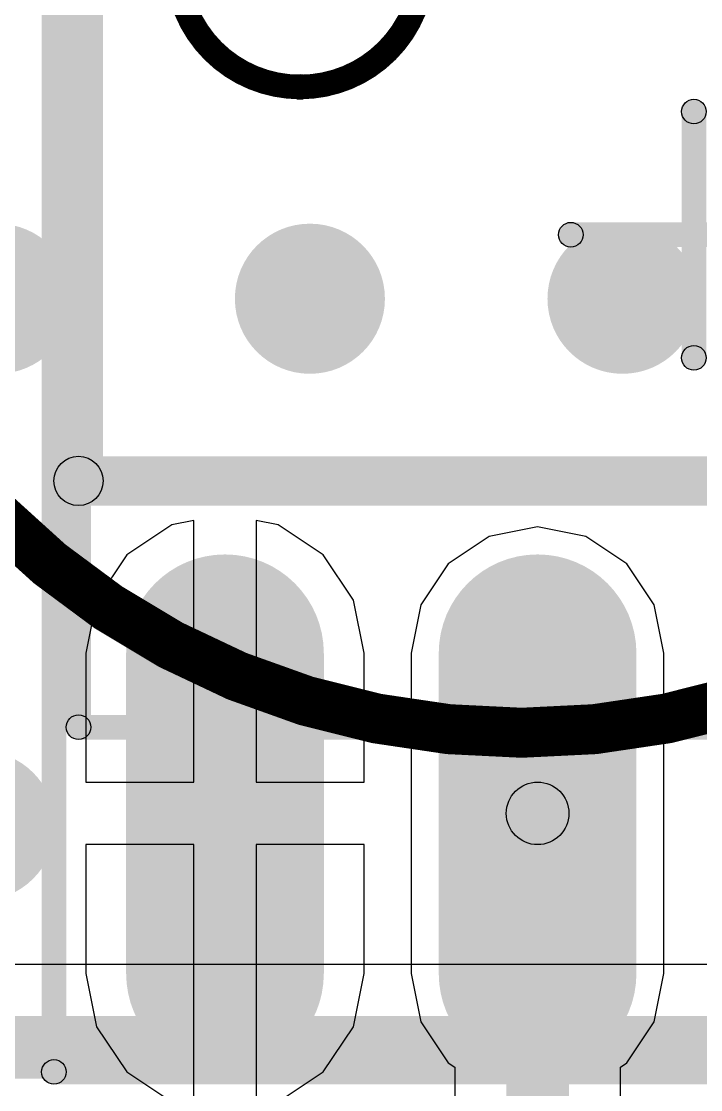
# Model space of a CAD drawing. Header units: millimetres. Extents: x -12 to 5350, y -10 to 5375.
# Drawn here: x -2.032 to 0.727, y -4.472 to -0.134 of the extents above; entities that cross this region are included whole.
import ezdxf

# ---------------------------------------------------------------- set-up
doc = ezdxf.new("R2010")
doc.units = ezdxf.units.MM
for name, color, linetype in [('BottomLayer', 5, 'Continuous'), ('BottomOverlay', 54, 'Continuous'), ('BottomPaste', 16, 'Continuous'), ('BottomSolder', 6, 'Continuous'), ('Mechanical13', 56, 'Continuous'), ('Mechanical15', 56, 'Continuous'), ('TopLayer', 1, 'Continuous'), ('TopOverlay', 2, 'Continuous'), ('TopSolder', 216, 'Continuous'), ('ViaHoleLayer', 16, 'Continuous')]:
    doc.layers.add(name, color=color, linetype=linetype)

# ---------------------------------------------------------------- blocks, each defined once
blk = doc.blocks.new('8S1_L_B_114')
at = {"layer": 'BottomLayer'}
h = blk.add_hatch(color=5, dxfattribs=at)
edge = h.paths.add_edge_path()
edge.add_arc((1.7, -0.635), 0.3, 90, 270)
edge.add_line((1.7, -0.935), (3, -0.935))
edge.add_arc((3, -0.635), 0.3, 270, 450)
edge.add_line((3, -0.335), (1.7, -0.335))
h = blk.add_hatch(color=5, dxfattribs=at)
edge = h.paths.add_edge_path()
edge.add_arc((1.7, -1.905), 0.3, 90, 270)
edge.add_line((1.7, -2.205), (3, -2.205))
edge.add_arc((3, -1.905), 0.3, 270, 450)
edge.add_line((3, -1.605), (1.7, -1.605))
at = {"layer": 'BottomOverlay'}
for points in [[(1.1, -2.5), (0.9, -2.5), (0.9, 2.5), (1.1, 2.5)], [(1, -2.4), (1, -2.6), (-1, -2.6), (-1, -2.4)]]:
    blk.add_hatch(color=54, dxfattribs=at).paths.add_polyline_path(points)
h = blk.add_hatch(color=54, dxfattribs=at)
edge = h.paths.add_edge_path()
edge.add_arc((1, -2.5), 0.1, 0, 360)
h = blk.add_hatch(color=54, dxfattribs=at)
edge = h.paths.add_edge_path()
edge.add_arc((1, -2.5), 0.1, 0, 360)
at = {"layer": 'BottomPaste'}
h = blk.add_hatch(color=16, dxfattribs=at)
edge = h.paths.add_edge_path()
edge.add_arc((1.7, -0.635), 0.3, 90, 270)
edge.add_line((1.7, -0.935), (3, -0.935))
edge.add_arc((3, -0.635), 0.3, 270, 450)
edge.add_line((3, -0.335), (1.7, -0.335))
h = blk.add_hatch(color=16, dxfattribs=at)
edge = h.paths.add_edge_path()
edge.add_arc((1.7, -1.905), 0.3, 90, 270)
edge.add_line((1.7, -2.205), (3, -2.205))
edge.add_arc((3, -1.905), 0.3, 270, 450)
edge.add_line((3, -1.605), (1.7, -1.605))
at = {"layer": 'BottomSolder'}
h = blk.add_hatch(color=6, dxfattribs=at)
edge = h.paths.add_edge_path()
edge.add_arc((1.7, -0.635), 0.4016, 90, 270)
edge.add_line((1.7, -1.0366), (3, -1.0366))
edge.add_arc((3, -0.635), 0.4016, 270, 450)
edge.add_line((3, -0.2334), (1.7, -0.2334))
h = blk.add_hatch(color=6, dxfattribs=at)
edge = h.paths.add_edge_path()
edge.add_arc((1.7, -1.905), 0.4016, 90, 270)
edge.add_line((1.7, -2.3066), (3, -2.3066))
edge.add_arc((3, -1.905), 0.4016, 270, 450)
edge.add_line((3, -1.5034), (1.7, -1.5034))
at = {"layer": 'Mechanical13'}
for points in [[(2.05, -2.5), (1.95, -2.5), (1.95, 2.5), (2.05, 2.5)], [(2, -2.45), (2, -2.55), (-2, -2.55), (-2, -2.45)]]:
    blk.add_hatch(color=56, dxfattribs=at).paths.add_polyline_path(points)
h = blk.add_hatch(color=56, dxfattribs=at)
edge = h.paths.add_edge_path()
edge.add_arc((-0.6, -1.6), 0.05, 0, 360)
h = blk.add_hatch(color=56, dxfattribs=at)
edge = h.paths.add_edge_path()
edge.add_arc((2, -2.5), 0.05, 0, 360)
h = blk.add_hatch(color=56, dxfattribs=at)
edge = h.paths.add_edge_path()
edge.add_arc((2, -2.5), 0.05, 0, 360)
at = {"layer": 'Mechanical15'}
for points in [[(3.45, -2.6), (3.35, -2.6), (3.35, 2.6), (3.45, 2.6)], [(0.05, -0.5), (-0.05, -0.5), (-0.05, 0.5), (0.05, 0.5)], [(0.5, 0.05), (0.5, -0.05), (-0.5, -0.05), (-0.5, 0.05)], [(3.4, -2.55), (3.4, -2.65), (-3.4, -2.65), (-3.4, -2.55)]]:
    blk.add_hatch(color=56, dxfattribs=at).paths.add_polyline_path(points)
h = blk.add_hatch(color=56, dxfattribs=at)
edge = h.paths.add_edge_path()
edge.add_arc((-0.5, 0), 0.05, 0, 360)
h = blk.add_hatch(color=56, dxfattribs=at)
edge = h.paths.add_edge_path()
edge.add_arc((0.5, 0), 0.05, 0, 360)
h = blk.add_hatch(color=56, dxfattribs=at)
edge = h.paths.add_edge_path()
edge.add_arc((0, -0.5), 0.05, 0, 360)
h = blk.add_hatch(color=56, dxfattribs=at)
edge = h.paths.add_edge_path()
edge.add_arc((3.4, -2.6), 0.05, 0, 360)
h = blk.add_hatch(color=56, dxfattribs=at)
edge = h.paths.add_edge_path()
edge.add_arc((3.4, -2.6), 0.05, 0, 360)
at = {"layer": 'BottomOverlay'}
blk.add_circle((1, -2.5), 0.1, dxfattribs=at)
blk.add_circle((1, -2.5), 0.1, dxfattribs=at)
at = {"layer": 'Mechanical13', "const_width": 0.1}
blk.add_lwpolyline([(-0.6, -1.6, 1), (-1.6, -1.6, 1)], format="xyb", close=True, dxfattribs=at)
at = {"layer": 'Mechanical13'}
for centre in [(-0.6, -1.6), (2, -2.5), (2, -2.5)]:
    blk.add_circle(centre, 0.05, dxfattribs=at)
at = {"layer": 'Mechanical15'}
for centre in [(-0.5, 0), (0.5, 0), (0, -0.5), (3.4, -2.6), (3.4, -2.6)]:
    blk.add_circle(centre, 0.05, dxfattribs=at)
blk = doc.blocks.new('R_____E_______115')
at = {"layer": 'TopOverlay', "const_width": 0.2032}
blk.add_lwpolyline([(3.0226, 0, 1), (-3.0226, 0, 1)], format="xyb", close=True, dxfattribs=at)

msp = doc.modelspace()

# ---------------------------------------------------------------- hatches: boundary and pattern name
at = {"layer": 'BottomLayer'}
h = msp.add_hatch(color=5, dxfattribs=at)
edge = h.paths.add_edge_path()
edge.add_arc((-2.13, -1.26), 0.3048, 0, 360)
h = msp.add_hatch(color=5, dxfattribs=at)
edge = h.paths.add_edge_path()
edge.add_arc((-0.86, -1.26), 0.3048, 0, 360)
h = msp.add_hatch(color=5, dxfattribs=at)
edge = h.paths.add_edge_path()
edge.add_arc((0.41, -1.26), 0.3048, 0, 360)
h = msp.add_hatch(color=5, dxfattribs=at)
edge = h.paths.add_edge_path()
edge.add_arc((-2.2, -3.4), 0.3048, 0, 360)
h = msp.add_hatch(color=5, dxfattribs=at)
edge = h.paths.add_edge_path()
edge.add_arc((0.065, -3.35), 0.127, 0, 360)
msp.add_hatch(color=5, dxfattribs=at).paths.add_polyline_path([(0.192, -5.835), (-0.062, -5.835), (-0.062, -3.35), (0.192, -3.35)])
at = {"layer": 'BottomSolder'}
h = msp.add_hatch(color=6, dxfattribs=at)
edge = h.paths.add_edge_path()
edge.add_arc((-0.86, -1.26), 0.0508, 0, 360)
h = msp.add_hatch(color=6, dxfattribs=at)
edge = h.paths.add_edge_path()
edge.add_arc((0.41, -1.26), 0.0508, 0, 360)
at = {"layer": 'TopLayer'}
h = msp.add_hatch(color=1, dxfattribs=at)
edge = h.paths.add_edge_path()
edge.add_arc((-2.13, -1.26), 0.3048, 0, 360)
h = msp.add_hatch(color=1, dxfattribs=at)
edge = h.paths.add_edge_path()
edge.add_arc((-0.86, -1.26), 0.3048, 0, 360)
h = msp.add_hatch(color=1, dxfattribs=at)
edge = h.paths.add_edge_path()
edge.add_arc((0.41, -1.26), 0.3048, 0, 360)
h = msp.add_hatch(color=1, dxfattribs=at)
edge = h.paths.add_edge_path()
edge.add_arc((-2.2, -3.4), 0.3048, 0, 360)
msp.add_hatch(color=1, dxfattribs=at).paths.add_polyline_path([(-7.2, -4.427), (-7.2, -4.173), (5.2, -4.173), (5.2, -4.427)])
at = {"layer": 'TopSolder'}
h = msp.add_hatch(color=216, dxfattribs=at)
edge = h.paths.add_edge_path()
edge.add_arc((-0.86, -1.26), 0.0508, 0, 360)
h = msp.add_hatch(color=216, dxfattribs=at)
edge = h.paths.add_edge_path()
edge.add_arc((0.41, -1.26), 0.0508, 0, 360)
at = {"layer": 'ViaHoleLayer'}
h = msp.add_hatch(color=16, dxfattribs=at)
edge = h.paths.add_edge_path()
edge.add_arc((-2.13, -1.26), 0.1524, 0, 360)
h = msp.add_hatch(color=16, dxfattribs=at)
edge = h.paths.add_edge_path()
edge.add_arc((-0.86, -1.26), 0.1524, 0, 360)
h = msp.add_hatch(color=16, dxfattribs=at)
edge = h.paths.add_edge_path()
edge.add_arc((0.41, -1.26), 0.1524, 0, 360)

# ---------------------------------------------------------------- linework, layer by layer
at = {"layer": 'BottomLayer'}
for p, q in [((-1.332, -2.1604), (-1.4212, -2.1781)), ((-1.332, -3.223), (-1.332, -2.1604)), ((-0.9888, -2.1781), (-1.078, -2.1604)), ((-1.078, -2.1604), (-1.078, -3.223)), ((-1.4212, -2.1781), (-1.6044, -2.3006)), ((-0.8056, -2.3006), (-0.9888, -2.1781)), ((0.065, -2.1869), (-0.1313, -2.226)), ((0.2613, -2.226), (0.065, -2.1869)), ((-0.1313, -2.226), (-0.2978, -2.3372)), ((0.4278, -2.3372), (0.2613, -2.226)), ((-1.6044, -2.3006), (-1.7269, -2.4838)), ((-0.6831, -2.4838), (-0.8056, -2.3006)), ((-0.2978, -2.3372), (-0.409, -2.5037)), ((0.539, -2.5037), (0.4278, -2.3372)), ((-1.7269, -2.4838), (-1.7699, -2.7)), ((-0.6401, -2.7), (-0.6831, -2.4838)), ((-0.409, -2.5037), (-0.4481, -2.7)), ((0.5781, -2.7), (0.539, -2.5037)), ((-1.7699, -2.7), (-1.7699, -3.223)), ((-0.6401, -3.223), (-0.6401, -2.7)), ((-0.4481, -2.7), (-0.4481, -4)), ((0.5781, -4), (0.5781, -2.7)), ((-1.7699, -3.223), (-1.332, -3.223)), ((-1.078, -3.223), (-0.6401, -3.223)), ((-1.332, -3.477), (-1.7699, -3.477)), ((-1.7699, -3.477), (-1.7699, -4)), ((-1.332, -4.5396), (-1.332, -3.477)), ((-0.6401, -3.477), (-1.078, -3.477)), ((-1.078, -3.477), (-1.078, -4.5396)), ((-0.6401, -4), (-0.6401, -3.477)), ((-1.7699, -4), (-1.7269, -4.2162)), ((-0.6831, -4.2162), (-0.6401, -4)), ((-0.4481, -4), (-0.409, -4.1963)), ((0.539, -4.1963), (0.5781, -4)), ((-0.409, -4.1963), (-0.2978, -4.3628)), ((0.4278, -4.3628), (0.539, -4.1963)), ((-1.7269, -4.2162), (-1.6044, -4.3994)), ((-0.8056, -4.3994), (-0.6831, -4.2162)), ((-0.2978, -4.3628), (-0.2717, -4.3802)), ((-0.2717, -4.3802), (-0.2717, -5.6955)), ((0.4017, -4.3802), (0.4278, -4.3628)), ((0.4017, -5.835), (0.4017, -4.3802)), ((-1.6044, -4.3994), (-1.4212, -4.5219)), ((-0.9888, -4.5219), (-0.8056, -4.3994))]:
    msp.add_line(p, q, dxfattribs=at)
msp.add_circle((0.065, -3.35), 0.127, dxfattribs=at)
at = {"layer": 'TopLayer'}
msp.add_line((4.814, -3.9633), (-7.0605, -3.9633), dxfattribs=at)

# ---------------------------------------------------------------- block references
for name, p, rotation in [('R_____E_______115', (0, 0), 180), ('8S1_L_B_114', (0.7, -1), 270)]:
    msp.add_blockref(name, p, dxfattribs=dict(rotation=rotation))

doc.saveas('drawing.dxf')
